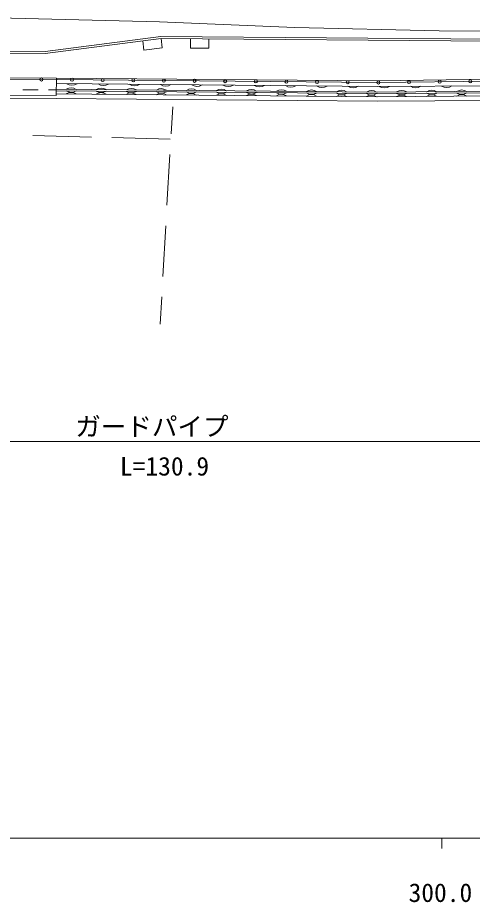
# Model space of a CAD drawing. Units: millimetres, scale not verified. Extents: x 40000 to 680000, y 20000 to 380000.
# Drawn here: x 326452 to 370968, y 198715 to 285414 of the extents above; entities that cross this region are included whole.
import ezdxf
from ezdxf.enums import TextEntityAlignment as Align

# ---------------------------------------------------------------- set-up
doc = ezdxf.new("R2010")
doc.units = ezdxf.units.MM
doc.header["$LTSCALE"] = 1000
for name, color, linetype, lineweight in [('M-BGD', 7, 'Continuous', 13), ('M-STR-HTXT', 7, 'Continuous', 13), ('M-TTL-BAND', 7, 'Continuous', 13)]:
    doc.layers.add(name, color=color, linetype=linetype, lineweight=lineweight)
doc.styles.add('ＭＳ ゴシック', font='')
doc.styles.get('ＭＳ ゴシック').set_extended_font_data('MS Gothic')

msp = doc.modelspace()

# ---------------------------------------------------------------- linework, layer by layer
at = {"layer": 'M-BGD'}
for p, q in [((340340, 285000), (324329, 285414)), ((353598, 284464), (340340, 285000)), ((367736, 284132), (353598, 284464)), ((329142, 282105), (340473, 283566)), ((340473, 283566), (405427, 283048)), ((405176, 283862), (367736, 284132)), ((329155, 281905), (340485, 283366)), ((338700, 283136), (338815, 282243)), ((340485, 283366), (405425, 282848)), ((340485, 283366), (340600, 282473)), ((343374, 283343), (343367, 282443)), ((345174, 283329), (345167, 282429)), ((314480, 281967), (329155, 281905)), ((314492, 282167), (329142, 282105)), ((338815, 282243), (340600, 282473)), ((343367, 282443), (345167, 282429)), ((330345, 279345), (310114, 279461)), ((310193, 279591), (330250, 279481)), ((330250, 279481), (330210, 277780)), ((361690, 279220), (330250, 279481)), ((361667, 279062), (330345, 279345)), ((377018, 279250), (361667, 279062)), ((361690, 279220), (377107, 279445)), ((326952, 278347), (328452, 278341)), ((329452, 278337), (330223, 278334)), ((330225, 278407), (361704, 278120)), ((330238, 278957), (361709, 278670)), ((361709, 278670), (376694, 278777)), ((330203, 277507), (309306, 277601)), ((330210, 277780), (310175, 277917)), ((330203, 277507), (361696, 277220)), ((330214, 277957), (361700, 277670)), ((330221, 278257), (361703, 277970)), ((376077, 277776), (361700, 277670)), ((361703, 277970), (376262, 278076)), ((376355, 278226), (361704, 278120)), ((341473, 274015), (341627, 276677)), ((375799, 277325), (361696, 277220)), ((333667, 273710), (327935, 273862)), ((341397, 273505), (335666, 273657)), ((341070, 267027), (341358, 272018)), ((340666, 260038), (340954, 265030)), ((340397, 255380), (340551, 258042))]:
    msp.add_line(p, q, dxfattribs=at)
for centre, radius, start, end in [((328769, 279354), 150, 0, 180), ((328769, 279354), 150, 180, 0), ((331769, 279332), 150, 0, 180), ((331769, 279332), 150, 180, 0), ((334769, 279305), 150, 0, 180), ((334769, 279305), 150, 180, 0), ((337769, 279278), 150, 0, 180), ((337769, 279278), 150, 180, 0), ((340768, 279250), 150, 0, 180), ((340768, 279250), 150, 180, 0), ((343768, 279223), 150, 0, 180), ((343768, 279223), 150, 180, 0), ((346768, 279196), 150, 0, 180), ((346768, 279196), 150, 180, 0), ((349768, 279169), 150, 0, 180), ((352768, 279142), 150, 0, 180), ((355768, 279115), 150, 0, 180), ((358768, 279088), 150, 0, 180), ((361768, 279063), 150, 0, 180), ((364767, 279100), 150, 0, 180), ((367767, 279137), 150, 0, 180), ((370767, 279174), 150, 0, 180), ((370767, 279174), 150, 180, 0), ((331689, 277667), 876, 55.45503, 123.50173), ((331774, 279734), 941, 236.68644, 302.27032), ((334630, 277641), 876, 55.45503, 123.50173), ((334833, 279706), 941, 236.68644, 302.27032), ((337572, 277614), 876, 55.45503, 123.50173), ((337891, 279678), 941, 236.68644, 302.27032), ((340513, 277587), 876, 55.45503, 123.50173), ((340950, 279651), 941, 236.68644, 302.27032), ((343455, 277560), 876, 55.45503, 123.50173), ((344008, 279623), 941, 236.68644, 302.27032), ((346396, 277533), 876, 55.45503, 123.50173), ((347067, 279595), 941, 236.68644, 302.27032), ((349338, 277507), 876, 55.45503, 123.50173), ((350126, 279567), 941, 236.68644, 302.27032), ((349768, 279169), 150, 180, 0), ((352279, 277480), 876, 55.45503, 123.50173), ((352768, 279142), 150, 180, 0), ((353184, 279539), 941, 236.68644, 302.27032), ((355221, 277453), 876, 55.45503, 123.50173), ((355768, 279115), 150, 180, 0), ((356243, 279511), 941, 236.68644, 302.27032), ((358768, 279088), 150, 180, 0), ((359301, 279484), 941, 236.68644, 302.27032), ((361768, 279063), 150, 180, 0), ((362347, 279466), 941, 237.61534, 303.19922), ((364767, 279100), 150, 180, 0), ((365406, 279488), 941, 237.61534, 303.19922), ((366999, 277432), 876, 56.39095, 124.43765), ((367767, 279137), 150, 180, 0), ((368465, 279510), 941, 237.61534, 303.19922), ((369940, 277454), 876, 56.39095, 124.43765), ((331678, 277217), 876, 55.45979, 123.49696), ((331698, 278970), 876, 235.45661, 303.50014), ((334620, 277190), 876, 55.45979, 123.49696), ((334640, 278943), 876, 235.45661, 303.50014), ((337562, 277164), 876, 55.45979, 123.49696), ((337582, 278916), 876, 235.45661, 303.50014), ((340504, 277137), 876, 55.45979, 123.49696), ((340523, 278889), 876, 235.45661, 303.50014), ((343446, 277110), 876, 55.45979, 123.49696), ((343465, 278863), 876, 235.45661, 303.50014), ((346388, 277083), 876, 55.45979, 123.49696), ((346407, 278836), 876, 235.45661, 303.50014), ((349330, 277056), 876, 55.45979, 123.49696), ((349348, 278809), 876, 235.45661, 303.50014), ((352272, 277030), 876, 55.45979, 123.49696), ((352290, 278782), 876, 235.45661, 303.50014), ((355214, 277003), 876, 55.45979, 123.49696), ((355232, 278756), 876, 235.45661, 303.50014), ((358156, 276976), 876, 55.45979, 123.49696), ((358173, 278729), 876, 235.45661, 303.50014), ((358162, 277426), 876, 55.45503, 123.50173), ((361098, 276949), 876, 55.45979, 123.49696), ((361115, 278702), 876, 235.45661, 303.50014), ((361104, 277400), 876, 55.45503, 123.50173), ((364052, 276961), 876, 56.4017, 124.43886), ((364045, 278714), 876, 236.3945, 304.43803), ((364057, 277411), 876, 56.39095, 124.43765), ((366994, 276983), 876, 56.4017, 124.43886), ((366986, 278735), 876, 236.3945, 304.43803), ((369936, 277004), 876, 56.4017, 124.43886), ((369928, 278756), 876, 236.3945, 304.43803)]:
    msp.add_arc(centre, radius, start, end, dxfattribs=at)
at = {"layer": 'M-STR-HTXT'}
msp.add_line((278353, 243878), (406831, 243878), dxfattribs=at)
at = {"layer": 'M-TTL-BAND'}
for p, q in [((40000, 205000), (579000, 205000)), ((368000, 205000), (368000, 204000))]:
    msp.add_line(p, q, dxfattribs=at)

# ---------------------------------------------------------------- texts
at = {"layer": 'M-STR-HTXT', "style": 'ＭＳ ゴシック'}
for s, p in [('ガードパイプ', (332092, 243878)), ('L=130.9', (336467, 239990))]:
    msp.add_text(s, height=1833, dxfattribs=at).set_placement(p, align=Align.BOTTOM_LEFT)
at = {"layer": 'M-TTL-BAND', "style": 'ＭＳ ゴシック'}
msp.add_text('300.0', height=1833, dxfattribs=at).set_placement((367844, 198195), align=Align.BOTTOM_CENTER)

doc.saveas('drawing.dxf')
